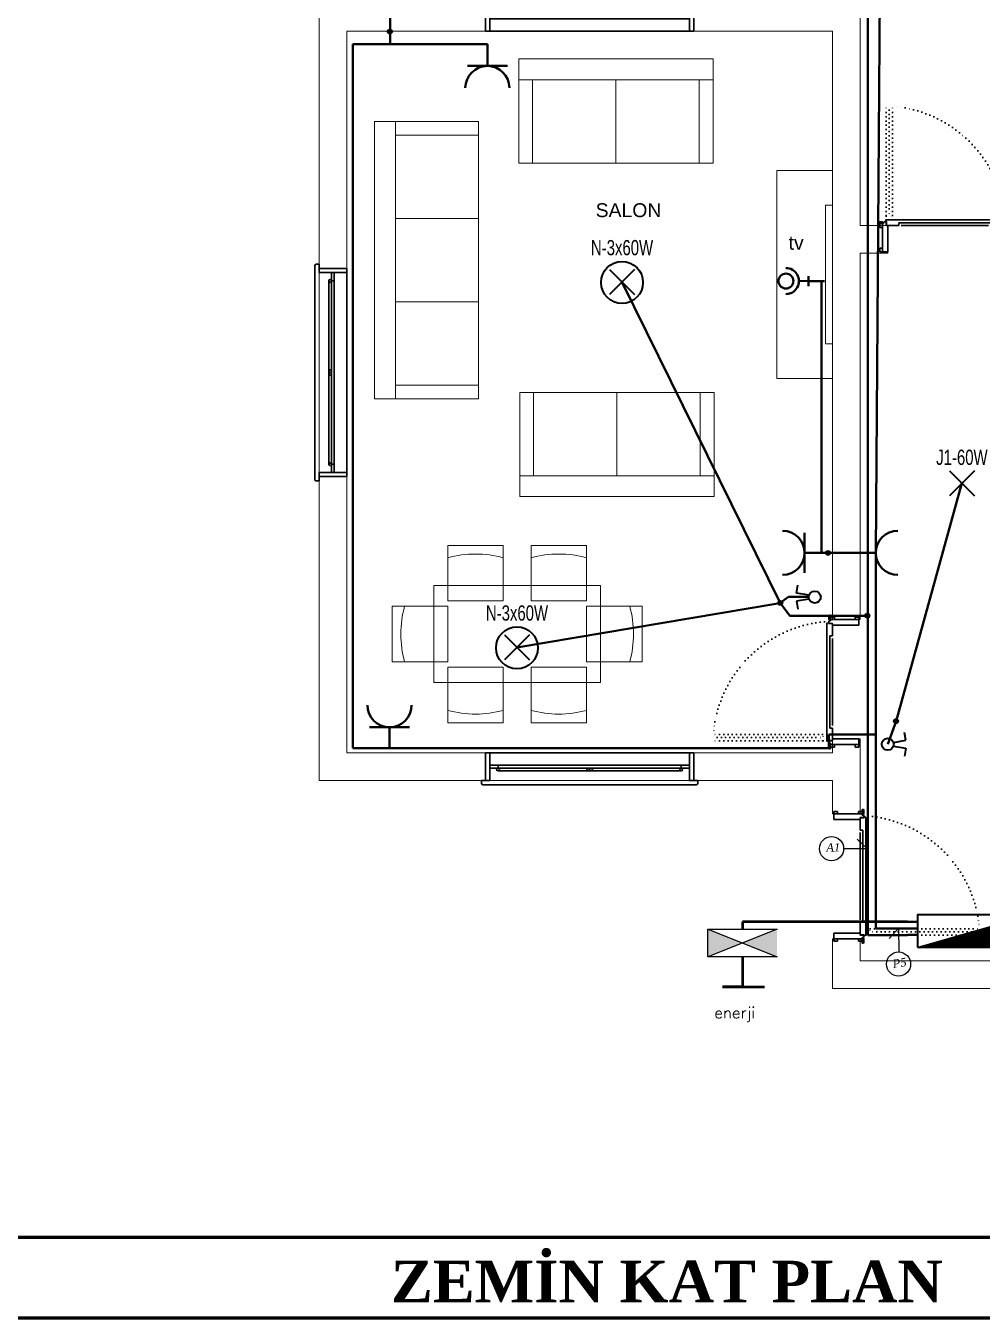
# Model space of a CAD drawing. Header units: millimetres. Extents: x -4521 to 20262, y 301 to 3092.
# Drawn here: x 587 to 1277, y 572 to 1503 of the extents above; entities that cross this region are included whole.
import ezdxf
from ezdxf.enums import TextEntityAlignment as Align

# ---------------------------------------------------------------- set-up
doc = ezdxf.new("R2010")
doc.units = ezdxf.units.MM
for name, pattern in [('ACAD_ISO07W100', [3, 0, -3]), ('CONTINOUS', [0]), ('CONTINU', [0])]:
    doc.linetypes.add(name, pattern=pattern)
for name, color, linetype, lineweight in [('Ana Kolon Hattı', 11, 'Continuous', 60), ('Aydınlatma', 4, 'CONTINOUS', 35), ('Aydınlatma Hattı', 1, 'Continuous', 40), ('Aydınlatma_', 3, 'Continuous', 40), ('genell', 4, 'Continuous', 25), ('Kapılar', 192, 'Continuous', 30), ('Kolon Hattı', 6, 'Continuous', 50), ('Mimari Plan', 70, 'Continuous', 20), ('Pencereler', 120, 'Continuous', 30), ('Priz', 6, 'CONTINOUS', 40), ('Priz Hattı', 2, 'Continuous', 40), ('Tefriş Planı', 9, 'Continuous', 20), ('Tv', 3, 'CONTINOUS', 40), ('Yazılar', 4, 'Continuous', 30), ('Yazılar(Oda Yazıları)', 4, 'Continuous', 30)]:
    doc.layers.add(name, color=color, linetype=linetype, lineweight=lineweight)
doc.layers.add('NO1', color=40, linetype='Continuous')
doc.layers.add('NO3', color=3, linetype='Continuous')
doc.styles.add('Grupcad', font='arial.ttf', dxfattribs={"width": 0.7})
doc.styles.add('Kablo Kesit Yazıları', font='timesi.ttf', dxfattribs={"height": 25})
doc.styles.add('Oda Yazıları', font='arial.ttf', dxfattribs={"height": 10})
doc.styles.add('Proje Pafta Yazıları', font='timesbd.ttf', dxfattribs={"height": 30})
doc.styles.add('ROMANS', font='romans', dxfattribs={"height": 2})

# ---------------------------------------------------------------- blocks, each defined once
blk = doc.blocks.new("90'lik kasalı kapı")
at = {"linetype": 'ACAD_ISO07W100'}
for p, q in [((-1.350295063210069, 3.984754687546229), (-1.350295063210069, 85.88475468754586)), ((3.149704936789931, 3.984754687546229), (3.149704936789931, 85.88475468754586)), ((0.8997049367899308, 83.18475468754514), (0.8997049367899308, 6.684754687545137)), ((-1.350295063210069, 6.684754687545137), (3.149704936789931, 6.684754687545137))]:
    blk.add_line(p, q, dxfattribs=at)
for p, q in [((-7.179685917581082, 2.25), (-6.729685917576717, 2.700000000000728)), ((-7.179685917581082, 1.395000000004075), (-7.179685917581082, 2.25)), ((-3.579685917582538, 1.395000000004075), (-7.179685917581082, 1.395000000004075)), ((-6.729685917576717, 2.700000000000728), (-4.029685917579627, 2.700000000000728)), ((-4.049999999995634, 1.350000000000364), (-5.849999999998545, 1.350000000000364)), ((-5.849999999998545, 1.350000000000364), (-5.849999999998545, -1.349999999998545)), ((-4.049999999995634, 1.350000000000364), (-4.049999999995634, -1.349999999998545)), ((-3.129685917578172, 1.350000000000364), (-4.049999999995634, 1.350000000000364)), ((-4.029685917579627, 2.700000000000728), (-3.579685917582538, 2.25)), ((-3.579685917582538, 2.25), (-3.579685917582538, 1.395000000004075)), ((-2.679685917581082, 2.700000000000728), (-3.129685917578172, 2.25)), ((-3.129685917578172, 2.25), (-3.129685917578172, 1.350000000000364)), ((-1.349999999998545, 2.700000000000728), (-2.679685917581082, 2.700000000000728)), ((-1.800295063214435, 3.205331824141467), (-1.350295063210069, 3.984754687546229)), ((-1.800295063214435, 2.75533182414074), (-1.800295063214435, 3.205331824141467)), ((-1.800295063214435, 2.75533182414074), (-1.183748148090672, 2.754807913781406)), ((-1.350295063210069, 3.984754687546229), (83.29710581310792, 3.984754687546229)), ((-1.349999999998545, 0), (-1.349999999998545, 2.700000000000728)), ((0, 0), (-1.349999999998545, 0)), ((-1.183748148090672, 2.754807913781406), (-1.183748148090672, 0.05533182414183102)), ((7.816251851894776, 0.05533182414183102), (-1.183748148090672, 0.05533182414183102)), ((0, -19.04999999998654), (0, 0)), ((74.25, 1.855331824141103), (7.816251851894776, 1.855331824141103)), ((7.816251851894776, 0.05533182414183102), (7.816251851894776, 1.855331824141103)), ((72.45000000000437, 0.05533182414183102), (9.616251851897687, 0.05533182414183102)), ((74.25, 0.05929717760227504), (74.25, 1.855331824141103)), ((80.54970493679139, 0.05533182414183102), (74.25, 0.05533182414183102)), ((83.18462362643186, 0.05508602430745668), (80.54970493679139, 0.05533182414183102)), ((81.90000000000146, 0), (83.25, 0)), ((81.90000000000146, -19.04999999998654), (81.90000000000146, 0)), ((83.74710581310501, 2.75533182414074), (83.18462362643186, 2.75533182414074)), ((83.18462362643186, 0.05508602430745668), (83.18462362643186, 2.75533182414074)), ((83.25, 2.700000000000728), (84.64710581310646, 2.700000000000728)), ((83.25, 0), (83.25, 2.700000000000728)), ((83.29710581310792, 3.984754687546229), (83.74710581310501, 3.205331824141467)), ((83.74710581310501, 3.205331824141467), (83.74710581310501, 2.75533182414074)), ((84.64710581310646, 2.700000000000728), (85.09710581310355, 2.25)), ((85.09710581310355, 2.25), (85.09710581310355, 1.350000000000364)), ((85.09710581310355, 1.350000000000364), (85.95000000000437, 1.350000000000364)), ((85.92968591758108, 2.700000000000728), (85.47968591758399, 2.25)), ((85.47968591758399, 2.25), (85.47968591758399, 1.395000000004075)), ((85.47968591758399, 1.395000000004075), (89.07968591758254, 1.395000000004075)), ((88.62968591758545, 2.700000000000728), (85.92968591758108, 2.700000000000728)), ((85.95000000000437, 1.350000000000364), (87.75, 1.350000000000364)), ((85.95000000000437, 1.350000000000364), (85.95000000000437, -1.349999999998545)), ((87.75, 1.350000000000364), (87.75, -1.349999999998545)), ((89.07968591758254, 2.25), (88.62968591758545, 2.700000000000728)), ((89.07968591758254, 1.395000000004075), (89.07968591758254, 2.25)), ((-5.849999999998545, -1.349999999998545), (-4.049999999995634, -1.349999999998545)), ((-4.049999999995634, -16.34999999998581), (-4.049999999995634, -1.349999999998545)), ((-4.049999999995634, -1.349999999998545), (-4.049999999995634, -16.34999999998581)), ((87.75, -1.349999999998545), (85.95000000000437, -1.349999999998545)), ((85.95000000000437, -16.34999999998581), (85.95000000000437, -1.349999999998545)), ((-5.849999999998545, -19.04999999998654), (-5.849999999998545, -16.34999999998581)), ((-5.849999999998545, -16.34999999998581), (-4.049999999995634, -16.34999999998581)), ((-4.049999999995634, -16.34999999998581), (-4.049999999995634, -19.04999999998654)), ((85.95000000000437, -16.34999999998581), (85.95000000000437, -19.04999999998654)), ((87.75, -16.34999999998581), (85.95000000000437, -16.34999999998581)), ((87.75, -19.04999999998654), (87.75, -16.34999999998581)), ((-4.049999999995634, -19.04999999998654), (-5.849999999998545, -19.04999999998654)), ((-4.049999999995634, -19.04999999998654), (0, -19.04999999998654)), ((85.95000000000437, -19.04999999998654), (81.90000000000146, -19.04999999998654)), ((85.95000000000437, -19.04999999998654), (87.75, -19.04999999998654))]:
    blk.add_line(p, q)
blk.add_arc((-3.766153963966644, -2.405334450077135), 88.56053830156274, 3.304817060447128, 85.52110468428775, dxfattribs=at)
blk = doc.blocks.new("pencere (çift kanatlı 150cm'lik)")
for p, q in [((-78, 20), (-78, 22)), ((-78, 20), (-75, 20)), ((-77, 23), (77, 23)), ((-75, 0), (-75, 20)), ((-75, 20), (-72, 20)), ((-72, 20), (-72, 0)), ((72, 20), (72, 0)), ((78, 20.00000000000045), (72, 20)), ((75, 20), (75, 0)), ((78, 22), (78, 20.00000000000045)), ((-72, 11), (72, 11)), ((-66, 13.00000000000023), (66, 13)), ((-66, 11), (-66, 9)), ((66, 9), (66, 11)), ((75, 0), (-75, 0)), ((-72, 9), (72, 9))]:
    blk.add_line(p, q)
for centre in [(-66, 12), (-1, 12), (1, 12), (66, 12)]:
    blk.add_circle(centre, 1)
for centre, start, end in [((-77, 22), 90, 180), ((77, 22), 0, 90)]:
    blk.add_arc(centre, 1, start, end)
blk = doc.blocks.new('TV ünitesi')
for p, q in [((0, 74.9999999627471), (39.9999999627471, 74.9999999627471)), ((0, -74.9999999627471), (0, 74.9999999627471)), ((39.9999999627471, 74.9999999627471), (39.9999999627471, -74.9999999627471)), ((0, 50), (5, 50)), ((0, -50), (0, 50)), ((5, 50), (5, -50)), ((0, 0), (0, -50)), ((5, -50), (0, -50)), ((39.9999999627471, -74.9999999627471), (0, -74.9999999627471))]:
    blk.add_line(p, q)
blk = doc.blocks.new('koltuk üçlü')
blk.add_line((74.99999999301508, -90.00000000785809), (74.999999992433, -30.00000000785786))
at = {"extrusion": (0, 0, -1)}
for points in [[(8.149072527885437e-09, -100.0000000008732), (-8.149072527885437e-09, 100.0000000008732), (-15.00000000814907, 99.99999999912694), (-14.99999999185093, -100.0000000008732)], [(-15.00000000698492, 89.99999999912694), (-15.00000000814907, 99.99999999912694), (-75.00000000814907, 99.99999999214202), (-75.00000000698492, 89.99999999214157)], [(-15, 29.99999999912671), (-15.00000000698492, 89.99999999912694), (-75.00000000698492, 89.99999999214157), (-75, 29.99999999214202)], [(-14.99999999301508, -30.00000000087317), (-15, 29.99999999912694), (-75, 29.9999999921418), (-74.99999999301508, -30.00000000785786)], [(-14.99999999185093, -100.0000000008732), (-14.99999999301508, -90.00000000087317), (-74.99999999301508, -90.00000000785809), (-74.99999999185093, -100.0000000078581)]]:
    blk.add_lwpolyline(points, close=True, dxfattribs=at)
blk = doc.blocks.new('koltuk ikili')
at = {"extrusion": (0, 0, -1)}
for points in [[(4.074536263942719e-09, -70), (-4.074536263942719e-09, 70), (-15.00000000407454, 69.99999999912689), (-14.99999999592546, -70.00000000087311)], [(-15.00000000349246, 59.99999999912689), (-15.00000000407454, 69.99999999912689), (-75.00000000407454, 69.99999999563443), (-75.00000000349246, 59.9999999956342)], [(-15, -8.733422873774543e-10), (-15.00000000349246, 59.99999999912689), (-75.00000000349246, 59.9999999956342), (-75, -4.365574568510056e-09)], [(-14.99999999650754, -60.00000000087323), (-15, -8.731149137020111e-10), (-75, -4.365801942185499e-09), (-74.99999999650754, -60.00000000436557)], [(-14.99999999592546, -70.00000000087311), (-14.99999999650754, -60.00000000087311), (-74.99999999650754, -60.00000000436557), (-74.99999999592546, -70.00000000436557)]]:
    blk.add_lwpolyline(points, close=True, dxfattribs=at)
blk = doc.blocks.new('masa yemek masası')
for p, q in [((-49.99999999997544, 18.95442769266629), (-49.99999999996271, 28.84995883393754)), ((-49.99999999996271, 28.84995883393754), (-9.999633879991052, 28.84995883388638)), ((-9.999633879991052, 28.84995883388638), (-9.999633880003785, 18.95442769261535)), ((9.999633880073816, 28.84995883393754), (50.00000000004547, 28.84995883388638)), ((9.999633880061083, 18.95442769266629), (9.999633880073816, 28.84995883393754)), ((50.00000000004547, 28.84995883388638), (50.00000000003274, 18.95442769261535)), ((-50.00000000001455, -11.1500411660586), (-49.99999999997544, 18.95442769262536)), ((-9.999633880003785, 18.95442769256556), (-9.999633880055626, -11.1500411661184)), ((9.999633880021975, -11.15004116605837), (9.999633880061083, 18.95442769262536)), ((50.00000000003274, 18.95442769256556), (49.9999999999809, -11.15004116611817)), ((-90.00000000002638, -14.99981694007943), (-89.99999999997453, -55.00018306005109)), ((-80.10446885875535, -14.99981694006647), (-90.00000000002638, -14.99981694007943)), ((-50.00000000003092, -14.9998169400269), (-80.10446885871443, -14.99981694006647)), ((-50.00000000002728, -11.1500411660586), (-9.999633880055626, -11.1500411661184)), ((-50.00000000003092, -14.99981694001417), (-49.99999999996999, -55.00018305998583)), ((9.999633880009242, -11.15004116605837), (49.9999999999809, -11.15004116611817)), ((50.00000000003001, -14.99981694001417), (49.99999999996908, -55.00018305998583)), ((50.00000000003001, -14.99981694002713), (80.10446885871443, -14.99981694006647)), ((80.10446885875535, -14.99981694006647), (90.00000000002638, -14.99981694007943)), ((90.00000000002638, -14.99981694007943), (89.99999999997453, -55.00018306005109)), ((-89.99999999997453, -55.00018306005109), (-80.10446885870351, -55.0001830600379)), ((-80.10446885865349, -55.0001830600379), (-49.99999999996999, -55.00018305998583)), ((80.10446885865349, -55.00018306003813), (49.99999999996908, -55.00018305998583)), ((89.99999999997453, -55.00018306005109), (80.10446885870351, -55.00018306003813)), ((-50.00000000002728, -58.8499588339414), (-9.999633880055626, -58.8499588338816)), ((-50.00000000001455, -58.8499588339414), (-49.99999999997544, -88.95442769262536)), ((-9.999633880003785, -88.95442769256556), (-9.999633880055626, -58.8499588338816)), ((9.999633880021975, -58.84995883394163), (9.999633880061083, -88.95442769262536)), ((9.999633880009242, -58.84995883394163), (49.9999999999809, -58.84995883388183)), ((50.00000000003274, -88.95442769256556), (49.9999999999809, -58.84995883388183)), ((-49.99999999997544, -88.95442769266629), (-49.99999999996271, -98.84995883393754)), ((-9.999633879991052, -98.84995883388638), (-9.999633880003785, -88.95442769261535)), ((9.999633880061083, -88.95442769266629), (9.999633880073816, -98.84995883393754)), ((50.00000000004547, -98.84995883388638), (50.00000000003274, -88.95442769261535)), ((-49.99999999996271, -98.84995883393754), (-9.999633879991052, -98.84995883388638)), ((9.999633880073816, -98.84995883393754), (50.00000000004547, -98.84995883388638))]:
    blk.add_line(p, q)
blk.add_lwpolyline([(60, 0), (-60, 0), (-60, -70), (60, -70)], close=True)
for centre, start, end in [((-29.9998169400842, -52.66174342899399), 74.60420749394501, 105.3957925059476), ((29.99981693995232, -52.66174342899376), 74.60420749394501, 105.3957925059476), ((-8.488297737094399, -34.99999999995566), 164.6042074940775, 195.395792506087), ((8.488297737094399, -34.99999999995589), 344.604207493913, 15.39579250592248), ((-29.9998169400842, -17.33825657100601), 254.6042074940524, 285.395792506055), ((29.99981693995232, -17.33825657100624), 254.6042074940524, 285.395792506055)]:
    blk.add_arc(centre, 75.33442207391595, start, end)
blk = doc.blocks.new('SEBEKE PRIZI x1')
at = {"layer": 'Priz', "color": 6, "linetype": 'CONTINU'}
blk.add_line((-14.41200000001118, -7.275957614183426e-11), (14.41200000001118, -1.455191522836685e-11), dxfattribs=at)
blk.add_arc((0, 15.91199999999662), 15.91200000000016, 180, 0, dxfattribs=at)
blk = doc.blocks.new('N-3x20W')
at = {"layer": 'Aydınlatma', "color": 6, "linetype": 'CONTINU'}
for p, q in [((9, 9), (-9, -9)), ((-9, 9), (9, -9))]:
    blk.add_line(p, q, dxfattribs=at)
at = {"layer": 'Aydınlatma', "linetype": 'CONTINU'}
blk.add_circle((0, -0.3079431056394242), 15.11081903452493, dxfattribs=at)
at = {"layer": 'Aydınlatma', "linetype": 'CONTINU', "style": 'Grupcad', "width": 0.7, "flags": 8}
blk.add_attdef('N-3X20W', text='', height=11, dxfattribs=at).set_placement((0, 24.80287592888635), align=Align.MIDDLE_CENTER)
blk = doc.blocks.new('J1-20W')
at = {"layer": 'Aydınlatma', "color": 1, "linetype": 'CONTINU'}
for p, q in [((9, 9), (-9, -9)), ((-9, 9), (9, -9))]:
    blk.add_line(p, q, dxfattribs=at)
at = {"layer": 'Aydınlatma', "linetype": 'CONTINU', "style": 'Grupcad', "width": 0.7, "flags": 8}
blk.add_attdef('J1-20W', text='', height=11, dxfattribs=at).set_placement((0, 18.74764386721654), align=Align.MIDDLE_CENTER)
blk = doc.blocks.new('KAT PANOSU')
at = {"layer": 'Aydınlatma', "linetype": 'CONTINU'}
h = blk.add_hatch(dxfattribs=at)
h.set_pattern_fill('ANSI31', color=2)
h.set_pattern_definition([(45, (274.5771019925305, -113244.4411191259), (-0.08838834764831843, 0.08838834764831845), [])])
h.paths.add_polyline_path([(41.49600000001374, 11.86921477770375), (-41.49599999995553, -11.86921477760188), (41.49600000001374, -11.86921477760188)])
at = {"layer": 'Aydınlatma', "color": 2, "linetype": 'CONTINU'}
for p, q in [((-41.49599999995553, -11.86921477760188), (41.49600000007194, 11.8692147777183)), ((-41.49599999989732, -11.86921477754368), (41.49600000013015, 11.86921477777651)), ((-41.49599999989732, -11.86921477754368), (41.49600000013015, 11.86921477777651)), ((-41.49599999983911, -11.86921477748547), (41.49600000018836, 11.86921477783471)), ((-41.49600000001374, -11.86921477766009), (41.49600000001374, 11.86921477766009)), ((-41.49599999995553, -11.86921477760188), (41.49600000007194, 11.8692147777183))]:
    blk.add_line(p, q, dxfattribs=at)
for points in [[(-41.49599999995553, -11.86921477760188), (-41.49599999995553, 11.8692147777183), (41.49600000001374, 11.8692147777183), (41.49600000001374, -11.86921477760188)], [(-41.49599999989732, -11.86921477754368), (-41.49599999989732, 11.86921477777651), (41.49600000007194, 11.86921477777651), (41.49600000007194, -11.86921477754368)], [(-41.49599999989732, -11.86921477754368), (-41.49599999989732, 11.86921477777651), (41.49600000007194, 11.86921477777651), (41.49600000007194, -11.86921477754368)], [(-41.49599999983911, -11.86921477748547), (-41.49599999983911, 11.86921477783471), (41.49600000013015, 11.86921477783471), (41.49600000013015, -11.86921477748547)], [(-41.49600000001374, -11.86921477766009), (-41.49600000001374, 11.86921477766009), (41.49599999995553, 11.86921477766009), (41.49599999995553, -11.86921477766009)], [(-41.49599999995553, -11.86921477760188), (-41.49599999995553, 11.8692147777183), (41.49600000001374, 11.8692147777183), (41.49600000001374, -11.86921477760188)]]:
    blk.add_lwpolyline(points, close=True, dxfattribs=at)
blk = doc.blocks.new('BUAT (Genel)')
at = {"linetype": 'CONTINU'}
h = blk.add_hatch(color=0, dxfattribs=at)
edge = h.paths.add_edge_path()
edge.add_arc((0, 0), 1.75, 0, 360)
at = {"color": 0, "linetype": 'CONTINU'}
blk.add_circle((0, 0), 1.75, dxfattribs=at)
blk = doc.blocks.new('KOMUTATOR ANAHTAR')
at = {"layer": 'Aydınlatma', "color": 6, "linetype": 'CONTINU'}
for p, q in [((-2.876584113124409, 17.46272058073373), (-8.55538248429366, 16.51159817440202)), ((-1.361482364300173, 8.416611178297899), (-2.876584113124409, 17.46272058073373)), ((1.361482364300173, 8.416611178297899), (2.876584113124409, 17.46272058073373)), ((2.876584113124409, 17.46272058073373), (8.55538248429366, 16.51159817440202))]:
    blk.add_line(p, q, dxfattribs=at)
blk.add_circle((0, 4.318423200005782), 4.318423200000162, dxfattribs=at)
blk = doc.blocks.new('Tv Prz')
at = {"layer": 'Tv', "linetype": 'CONTINU'}
for p, q in [((3.570419222550072, 11.40313210010936), (-3.694607717230383, 11.37960093699803)), ((-7.275957614183426e-12, 11.39156763959909), (0, 0)), ((0.008557283222444312, 18.33519652950054), (0.03104712365916384, 11.39166820011451))]:
    blk.add_line(p, q, dxfattribs=at)
blk.add_circle((-0.02189481006257665, 27.73699609885807), 5.402227856252972, dxfattribs=at)
blk.add_arc((-0.02189481006257665, 27.73699609885807), 9.401848885730306, 180.1855783384755, 0.1855783384755013, dxfattribs=at)
blk = doc.blocks.new('LİNYE')
for q in [(2448.125573511109, -294.8708015907137), (2454.966550399003, -304.6860894942532)]:
    blk.add_line((2448.153933249898, -312.0064889082005), q)
blk.add_circle((2448.211785745279, -286.1634295813601), 8.707798795252144)

msp = doc.modelspace()

# ---------------------------------------------------------------- linework, layer by layer
at = {"layer": 'Ana Kolon Hattı'}
for p, q in [((-3526.781206699578, 630.4486726110695), (8397.697765964871, 630.4486726110696)), ((8397.697765964871, 572.2172398635712), (-3526.781206699578, 571.9875102521323))]:
    msp.add_line(p, q, dxfattribs=at)
at = {"layer": 'Aydınlatma Hattı'}
for p, q in [((1194.082551716798, 1525.368676455069), (1194.082551716798, 1078.167041627101)), ((1017.05384301141, 1318.354937372635), (1131.081969536866, 1087.415302781579)), ((1214.505672877211, 1002.182272694496), (1261.989952731127, 1173.618374364378)), ((1131.081969536866, 1087.415302781579), (1137.025200783813, 1091.838059982252)), ((1137.025200783813, 1091.838059982252), (1151.581537835373, 1091.838059982252)), ((1129.331969536866, 1087.119776145425), (941.3544685788802, 1055.37557127067)), ((1131.081969536866, 1087.415302781579), (1137.909214361622, 1078.167041627101)), ((1137.909214361622, 1078.167041627101), (1194.082551716798, 1078.167041627101)), ((1194.082551716798, 1078.167041627101), (1194.082551716798, 943.0432616658982)), ((1208.496163441712, 985.5577119915907), (1214.505672877211, 1002.182272694496)), ((1194.082551716798, 943.0432616658982), (1194.082551716798, 848.097836106369)), ((1194.082551716798, 848.097836106369), (1222.836311707468, 848.097836106369))]:
    msp.add_line(p, q, dxfattribs=at)
at = {"layer": 'Kolon Hattı'}
for p, q in [((1222.836311707468, 857.609827311152), (1103.781489340654, 857.6098273111521)), ((1103.781489340654, 857.6098273111521), (1103.781489340654, 852.3738871768726)), ((1103.781489340654, 832.3818871768597), (1103.781489340654, 810.86538163198)), ((1103.781489340654, 810.86538163198), (1089.499162349308, 810.86538163198)), ((1089.499162349308, 810.86538163198), (1119.846614923918, 810.86538163198))]:
    msp.add_line(p, q, dxfattribs=at)
at = {"layer": 'Mimari Plan'}
for p, q in [((1188.71271881911, 1549.448131169579), (1188.71271881911, 1359.448131169579)), ((1168.71271881911, 1499.448131169579), (818.7127188191098, 1499.448131169579)), ((818.7127188191098, 1499.448131169579), (818.7127188191098, 979.448131169579)), ((1168.71271881911, 1499.448131169579), (1168.71271881911, 1075.398131169583)), ((1208.71271881911, 1359.448131169579), (1188.71271881911, 1359.448131169579)), ((1208.71271881911, 1339.448131169579), (1208.71271881911, 1359.448131169579)), ((1188.71271881911, 1075.398131169583), (1188.71271881911, 1339.448131169579)), ((1208.71271881911, 1339.448131169579), (1188.71271881911, 1339.448131169579)), ((1168.71271881911, 1075.398131169583), (1188.71271881911, 1075.398131169583)), ((1168.71271881911, 979.448131169579), (1168.71271881911, 989.448131169579)), ((1168.71271881911, 989.448131169579), (1188.71271881911, 989.448131169579)), ((1188.712718819111, 935.3981311695834), (1188.71271881911, 989.448131169579)), ((818.7127188191098, 979.448131169579), (1168.71271881911, 979.448131169579)), ((1168.71271881911, 959.4481311695791), (1168.71271881911, 935.3981311695834)), ((1168.71271881911, 935.3981311695834), (1188.71271881911, 935.3981311695834)), ((1188.71271881911, 845.3981311695834), (1168.712718819109, 845.3981311695834)), ((1168.712718819109, 845.3981311695834), (1168.712718819109, 809.448131169579)), ((1188.71271881911, 829.448131169579), (1188.71271881911, 845.3981311695834)), ((1188.71271881911, 829.448131169579), (1398.71271881911, 829.448131169579))]:
    msp.add_line(p, q, dxfattribs=at)
for points in [[(1168.712718819109, 809.448131169579), (1698.71271881911, 809.448131169579), (1698.71271881911, 1659.448131169579), (1168.71271881911, 1659.448131169579), (1168.71271881911, 1629.448131169579)], [(1168.71271881911, 1549.448131169579), (1168.71271881911, 1519.448131169579), (798.7127188191098, 1519.448131169579), (798.7127188191098, 959.448131169579), (1168.71271881911, 959.4481311695791)]]:
    msp.add_lwpolyline(points, dxfattribs=at)
at = {"layer": 'NO1', "color": 7}
for p, q in [((1078.791489340654, 852.3738871768726), (1128.771489340654, 832.3818871768597)), ((1128.771489340654, 852.3738871768726), (1078.791489340654, 832.3818871768597))]:
    msp.add_line(p, q, dxfattribs=at)
for points in [[(1078.791489340654, 852.3738871768726), (1103.781489340654, 842.3778871768734), (1078.791489340654, 832.3818871768597)], [(1103.781489340654, 842.3778871768734), (1128.771489340654, 852.3738871768726), (1128.771489340654, 832.3818871768597)]]:
    msp.add_solid(points, dxfattribs=at)
at = {"layer": 'NO3', "color": 7}
for p, q in [((1078.791489340654, 832.3818871768597), (1078.791489340654, 852.3738871768726)), ((1078.791489340654, 852.3738871768726), (1128.771489340654, 852.3738871768726)), ((1128.771489340654, 832.3818871768597), (1078.791489340654, 832.3818871768597))]:
    msp.add_line(p, q, dxfattribs=at)
at = {"layer": 'Priz', "linetype": 'CONTINU'}
for p, q in [((919.9999999999679, 1474.440870697697), (919.9999999999679, 1490)), ((1148.671351169258, 1123.472561129474), (1165.510587114324, 1123.472561129474)), ((1199.921771103152, 1123.472561129474), (1187.358260970857, 1123.472561129474)), ((849.5456928730855, 997.8064013164185), (849.5456928730855, 982.2472720141159))]:
    msp.add_line(p, q, dxfattribs=at)
at = {"layer": 'Priz Hattı'}
for p, q in [((1203.702953578912, 1635.559129302302), (1199.921771103152, 1123.472561129506)), ((850, 1524.440870697712), (850, 1490)), ((919.9999999999679, 1490), (823.006064608242, 1490)), ((823.006064608242, 1490), (823.0060646082419, 1000.827050364205)), ((1160.875446350939, 1319.427248460321), (1160.875446350939, 1319.438806160822)), ((1160.875446350939, 1319.427248460321), (1160.875446350939, 1123.472561129474)), ((1165.510587114324, 1123.472561129474), (1199.921771103152, 1123.472561129474)), ((1199.921771103152, 1123.472561129474), (1199.921771103152, 971.5050533054164)), ((823.0060646082419, 1000.827050364205), (823.0060646082419, 982.6671310482925)), ((1166.012718819109, 982.7184452520023), (1166.012718819109, 992.5978361063691)), ((1166.012718819109, 992.5978361063691), (1197.24062689142, 992.5978361063691)), ((1197.24062689142, 992.5978361063691), (1199.921771103152, 992.5978361063691)), ((823.0060646082419, 982.6671310482925), (1153.17301862203, 982.6671310482925)), ((1153.17301862203, 982.6671310482925), (1166.012718819109, 982.7184452520023)), ((1199.921771103152, 971.5050533054164), (1199.921771103152, 852.851794565856)), ((1222.836311707468, 857.609827311152), (1230.289768094547, 857.609827311152)), ((1222.836311707468, 857.609827311152), (1230.289768094547, 857.609827311152)), ((1240.239970971254, 862.8177382876347), (1240.239970971254, 862.8177382877511)), ((1222.836311707468, 852.8517945658559), (1199.921771103152, 852.8517945658559)), ((1222.812186937384, 848.1285809756619), (1230.265643324464, 848.1285809756619)), ((1222.836311707468, 852.8517945658559), (1230.289768094547, 852.8517945658559))]:
    msp.add_line(p, q, dxfattribs=at)

# ---------------------------------------------------------------- block references
for p, rotation in [((881.8902538906607, -1537.888597247004), 90), ((3664.551361259405, 541.0175891489937), 180)]:
    msp.add_blockref('LİNYE', p, dxfattribs=dict(rotation=rotation))
at = {"layer": 'Aydınlatma', "linetype": 'CONTINU'}
ref = msp.add_blockref('N-3x20W', (1017.05384301141, 1318.662880478274), dxfattribs=at)
ref.add_attrib('N-3X20W', 'N-3x60W', dxfattribs={"layer": 'Aydınlatma_', "color": 4, "linetype": 'Continuous', "height": 11, "style": 'Grupcad', "width": 0.7}).set_placement((1017.05384301141, 1343.465756407175), align=Align.MIDDLE_CENTER)
ref = msp.add_blockref('J1-20W', (1261.989952731127, 1173.618374364378), dxfattribs=at)
ref.add_attrib('J1-20W', 'J1-60W', dxfattribs={"layer": 'Aydınlatma_', "color": 4, "linetype": 'CONTINU', "height": 11, "style": 'Grupcad', "width": 0.7}).set_placement((1261.989952731127, 1192.366018231594), align=Align.MIDDLE_CENTER)
for p, rotation in [((1160.212107722267, 1091.605315734068), 90), ((1204.177740241706, 985.5577119915907), 270)]:
    msp.add_blockref('KOMUTATOR ANAHTAR', p, dxfattribs=dict(at, rotation=rotation))
ref = msp.add_blockref('N-3x20W', (941.3544685788802, 1055.37557127067), dxfattribs=at)
ref.add_attrib('N-3X20W', 'N-3x60W', dxfattribs={"layer": 'Aydınlatma_', "color": 4, "linetype": 'Continuous', "height": 11, "style": 'Grupcad', "width": 0.7}).set_placement((941.3544685788802, 1080.178447199571), align=Align.MIDDLE_CENTER)
msp.add_blockref('KAT PANOSU', (1271.785768094502, 850.9485235099164), dxfattribs=at)
at = {"layer": 'genell', "linetype": 'CONTINU'}
for p in [(849.7636768004522, 1499.166905987491), (1165.499661939575, 1123.463211352886), (1131.081969536866, 1087.415302781579), (1193.890379597229, 1078.239851056311), (1214.505672877211, 1002.182272694496)]:
    msp.add_blockref('BUAT (Genel)', p, dxfattribs=at)
at = {"layer": 'Kapılar'}
msp.add_blockref("90'lik kasalı kapı", (1208.71271881911, 1359.448131169579), dxfattribs=at)
at = {"layer": 'Kapılar', "rotation": 90}
msp.add_blockref("90'lik kasalı kapı", (1168.71271881911, 989.448131169579), dxfattribs=at)
at = {"layer": 'Kapılar', "xscale": -1, "rotation": 270}
msp.add_blockref("90'lik kasalı kapı", (1188.71271881911, 849.448131169579), dxfattribs=at)
at = {"layer": 'Pencereler'}
msp.add_blockref("pencere (çift kanatlı 150cm'lik)", (993.7127188191098, 1499.448131169579), dxfattribs=at)
for p, rotation in [((818.7127188191098, 1253.448131169579), 89.99999999999999), ((993.7127188191098, 979.448131169579), 180)]:
    msp.add_blockref("pencere (çift kanatlı 150cm'lik)", p, dxfattribs=dict(at, rotation=rotation))
at = {"layer": 'Priz', "linetype": 'CONTINU'}
for p, rotation in [((920, 1474.440870697639), 180), ((1148.6713511692, 1123.472561129442), 90), ((1199.921771103211, 1123.472561129506), 270)]:
    msp.add_blockref('SEBEKE PRIZI x1', p, dxfattribs=dict(at, rotation=rotation))
msp.add_blockref('SEBEKE PRIZI x1', (849.5456928730534, 997.8064013164767), dxfattribs=at)
at = {"layer": 'Tefriş Planı'}
for name, p, rotation in [('koltuk ikili', (1012.641158521059, 1479.448131169579), 270), ('TV ünitesi', (1168.71271881911, 1324.150047950101), 180)]:
    msp.add_blockref(name, p, dxfattribs=dict(at, rotation=rotation))
for name, p in [('koltuk üçlü', (838.7127188191098, 1334.448131169579)), ('masa yemek masası', (941.497215159209, 1099.98313453097))]:
    msp.add_blockref(name, p, dxfattribs=at)
at = {"layer": 'Tefriş Planı', "xscale": -1, "rotation": 270}
msp.add_blockref('koltuk ikili', (1013.365957240134, 1164.009578670546), dxfattribs=at)
at = {"layer": 'Tv', "linetype": 'CONTINU', "rotation": 90.04522767875787}
msp.add_blockref('Tv Prz', (1162.916741438353, 1319.428859801654), dxfattribs=at)

# ---------------------------------------------------------------- texts
at = {"style": 'Kablo Kesit Yazıları'}
for s, height, rotation, p in [('A1', 5.999999999999999, 0.9161269903720214, (1164.250542459078, 908.187433513634)), ('P5', 5.999999999999998, 9.387211293227002, (1212.552155506361, 824.2529466697961))]:
    msp.add_text(s, height=height, rotation=rotation, dxfattribs=at).set_placement(p)
at = {"color": 7, "style": 'ROMANS'}
msp.add_text('enerji', height=7.996799999999999, dxfattribs=at).set_placement((1083.555479963641, 788.0917843766841))
at = {"layer": 'Yazılar', "style": 'Proje Pafta Yazıları'}
msp.add_text('               ZEMİN KAT PLAN    ÖLÇEK = 1/50', height=30, dxfattribs=at).set_placement((680.5480695327324, 583.3879673566385))
at = {"layer": 'Yazılar(Oda Yazıları)', "char_height": 10, "attachment_point": 5, "style": 'Oda Yazıları'}
for s, insert in [('SALON', (1021.727688824885, 1370.401477216104)), ('{\\fArial|b0|i0|c162|p34;tv}', (1142.526753899588, 1346.908448970017))]:
    msp.add_mtext_dynamic_manual_height_columns(s, width=116.4608594961701, gutter_width=50, heights=[0], dxfattribs=dict(at, insert=insert))

doc.saveas('drawing.dxf')
